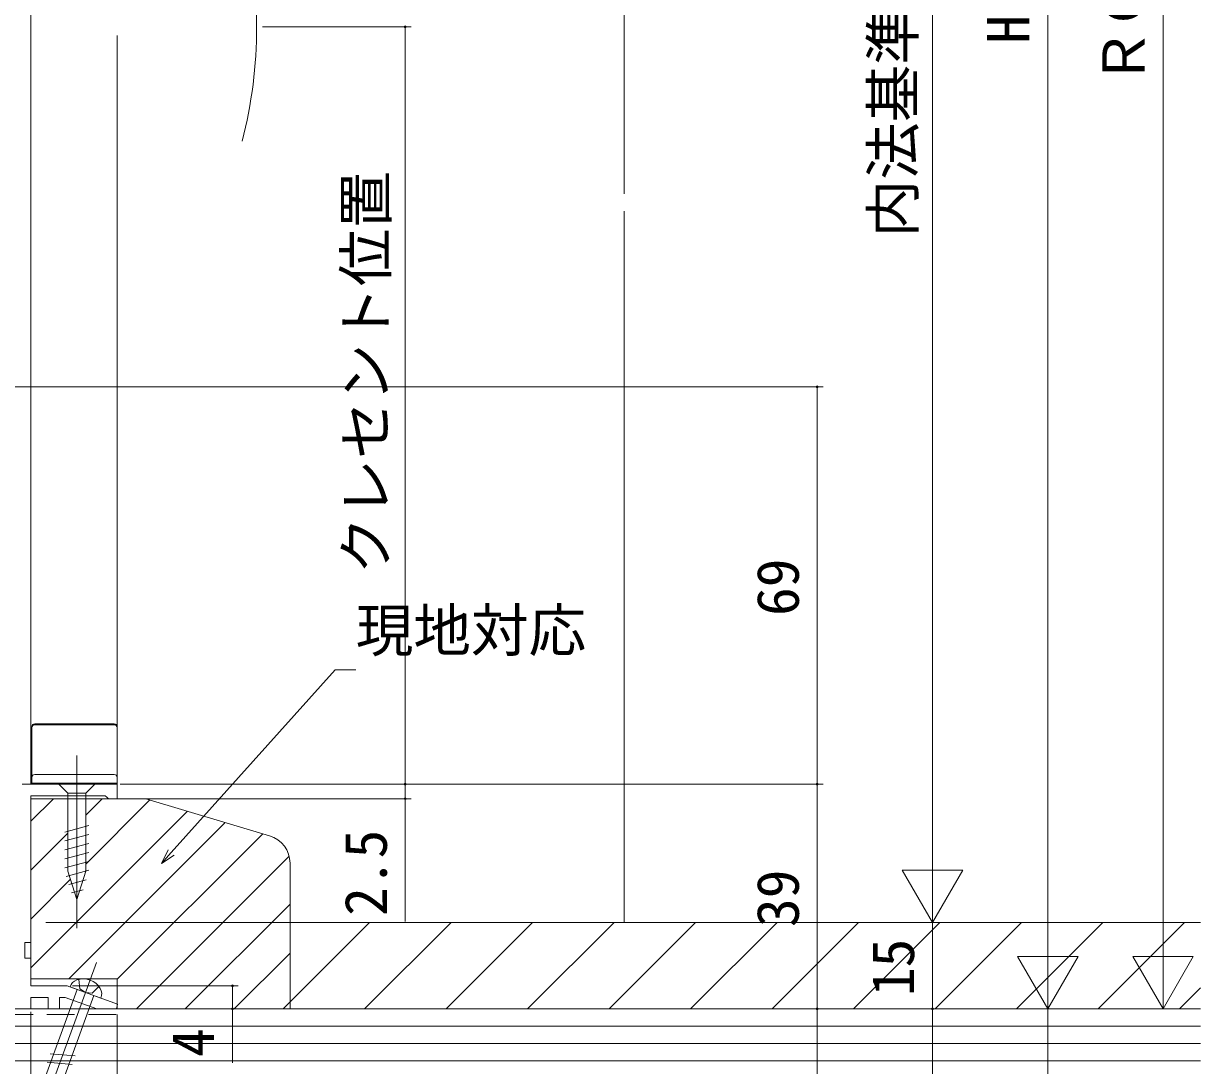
# Model space of a CAD drawing. Units: millimetres, scale not verified. Extents: x -1682 to -296, y -1188 to 1051.
# Drawn here: x -1246 to -1041.7, y -52 to 128.9 of the extents above; entities that cross this region are included whole.
import ezdxf
from ezdxf.enums import TextEntityAlignment as Align

# ---------------------------------------------------------------- set-up
doc = ezdxf.new("R2010")
doc.units = ezdxf.units.MM
doc.header["$LTSCALE"] = 4
doc.linetypes.add('CHAIN2', pattern=[12, 9, -1, 1, -1])
doc.linetypes.add('DASHED1', pattern=[1.8, 1.2, -0.6])
for name, color, linetype, lineweight in [('0-3_YKK_11', 7, 'Continuous', 9), ('0-4_YKK_12', 2, 'Continuous', 9), ('0-6_YSS_K', 3, 'Continuous', 9), ('0-7_YKK_13', 4, 'Continuous', 9), ('0-8_YKK_D', 6, 'Continuous', 9)]:
    doc.layers.add(name, color=color, linetype=linetype, lineweight=lineweight)
doc.styles.add('ＭＳ ゴシック', font='')
doc.styles.get('ＭＳ ゴシック').set_extended_font_data('MS Gothic')

msp = doc.modelspace()

# ---------------------------------------------------------------- linework, layer by layer
at = {"layer": '0-3_YKK_11'}
for p, q in [((-1246.201, -3.165), (-1229.701, -3.165)), ((-1229.701, -3.165), (-1229.701, -5.665)), ((-1244.701, -5.165), (-1244.701, -30.665)), ((-1231.797, -5.165), (-1244.701, -5.165)), ((-1231.501, -5.415), (-1231.797, -5.165)), ((-1231.205, -5.665), (-1231.501, -5.415)), ((-1229.701, -5.665), (-1231.205, -5.665)), ((-1245.701, -30.665), (-1245.701, -33.365)), ((-1244.701, -30.665), (-1245.701, -30.665)), ((-1245.701, -33.365), (-1244.701, -33.365)), ((-1244.701, -33.365), (-1244.701, -38.165)), ((-1244.701, -38.165), (-1238.356, -38.165)), ((-1238.356, -38.165), (-1229.643, -41.336)), ((-1244.701, -40.165), (-1244.701, -42.165)), ((-1241.701, -40.165), (-1244.701, -40.165)), ((-1241.701, -42.165), (-1241.701, -40.165)), ((-1239.701, -40.165), (-1239.701, -42.165)), ((-1238.708, -40.165), (-1239.701, -40.165)), ((-1233.213, -42.165), (-1238.708, -40.165)), ((-1244.701, -42.165), (-1272.201, -42.165)), ((-1239.701, -42.165), (-1241.701, -42.165)), ((-1229.789, -42.165), (-1233.213, -42.165)), ((-1229.643, -41.336), (-1229.789, -42.165))]:
    msp.add_line(p, q, dxfattribs=at)
at = {"layer": '0-4_YKK_12'}
for p, q in [((-1244.701, 126.835), (-1244.701, -3.165)), ((-1229.701, 126.835), (-1229.701, -3.165))]:
    msp.add_line(p, q, dxfattribs=at)
msp.add_arc((-1285.501, 128.335), 80, 345.61765, 14.38234, dxfattribs=at)
at = {"layer": '0-6_YSS_K'}
for p, q in [((-1141.701, 96.335), (-1141.701, -27.165)), ((-1244.701, -9.594), (-1240.773, -5.665)), ((-1244.701, -5.665), (-1244.701, -36.945)), ((-1224.701, -5.665), (-1244.701, -5.665)), ((-1235.151, -8.529), (-1232.287, -5.665)), ((-1235.151, -17.014), (-1224.01, -5.873)), ((-1203.265, -12.096), (-1224.701, -5.665)), ((-1244.701, -35.049), (-1217.482, -7.831)), ((-1238.111, -36.945), (-1210.955, -9.789)), ((-1244.701, -18.079), (-1238.251, -11.629)), ((-1229.701, -37.02), (-1204.428, -11.747)), ((-1226.361, -42.165), (-1199.854, -15.658)), ((-1199.701, -42.165), (-1199.701, -16.885)), ((-1244.701, -26.564), (-1237.804, -19.667)), ((-1217.876, -42.165), (-1199.701, -23.991)), ((-1199.701, -40.966), (-1185.901, -27.165)), ((-1199.701, -27.165), (-1199.701, -42.165)), ((-1041.701, -27.165), (-1199.701, -27.165)), ((-1186.758, -42.165), (-1171.758, -27.165)), ((-1172.616, -42.165), (-1157.616, -27.165)), ((-1158.474, -42.165), (-1143.474, -27.165)), ((-1144.332, -42.165), (-1129.332, -27.165)), ((-1130.19, -42.165), (-1115.19, -27.165)), ((-1116.048, -42.165), (-1101.048, -27.165)), ((-1101.906, -42.165), (-1086.906, -27.165)), ((-1087.763, -42.165), (-1072.764, -27.165)), ((-1073.621, -42.165), (-1058.621, -27.165)), ((-1059.479, -42.165), (-1044.479, -27.165)), ((-1209.39, -42.165), (-1199.701, -32.476)), ((-1244.701, -36.945), (-1229.701, -36.945)), ((-1229.701, -36.945), (-1229.701, -42.165)), ((-1045.337, -42.165), (-1041.701, -38.529)), ((-1041.701, -42.165), (-1262.701, -42.165)), ((-1229.701, -42.165), (-1199.701, -42.165)), ((-1200.905, -42.165), (-1199.701, -40.961)), ((-1199.701, -42.165), (-1041.701, -42.165)), ((-1041.701, -45.165), (-1262.701, -45.165)), ((-1041.701, -48.165), (-1262.701, -48.165)), ((-1041.701, -51.165), (-1262.701, -51.165))]:
    msp.add_line(p, q, dxfattribs=at)
msp.add_lwpolyline([(-1144.701, 287.835), (-1141.701, 287.835), (-1141.701, 99.335)], dxfattribs=at)
at = {"layer": '0-6_YSS_K', "linetype": 'DASHED1'}
msp.add_lwpolyline([(-1273.802, -222.394), (-1273.802, -173.735), (-1270.702, -173.735), (-1270.702, -43.165), (-1229.702, -43.165)], dxfattribs=at)
at = {"layer": '0-6_YSS_K'}
msp.add_arc((-1204.701, -16.885), 5, 0, 73.30075, dxfattribs=at)
at = {"layer": '0-7_YKK_13'}
for p, q in [((-1244.501, -3.165), (-1244.501, 6.835)), ((-1230.201, 7.335), (-1244.001, 7.335)), ((-1244.001, 7.178), (-1230.201, 7.178)), ((-1229.701, 6.835), (-1229.701, -3.665)), ((-1230.201, -1.465), (-1244.001, -1.465)), ((-1229.701, -2.965), (-1244.501, -2.965)), ((-1244.501, -3.026), (-1229.701, -3.026)), ((-1239.801, -3.165), (-1238.251, -4.715)), ((-1233.601, -3.165), (-1239.801, -3.165)), ((-1233.601, -3.165), (-1235.151, -4.715)), ((-1235.151, -4.715), (-1238.251, -4.715)), ((-1238.251, -4.715), (-1238.251, -18.249)), ((-1235.151, -18.249), (-1235.151, -4.715)), ((-1238.801, -11.459), (-1234.601, -10.334)), ((-1238.801, -13.012), (-1234.601, -11.887)), ((-1238.801, -14.565), (-1234.601, -13.44)), ((-1238.801, -16.118), (-1234.601, -14.992)), ((-1238.801, -17.671), (-1234.601, -16.545)), ((-1238.542, -19.154), (-1234.601, -18.098)), ((-1236.701, -23.165), (-1238.251, -18.249)), ((-1236.701, -23.165), (-1235.151, -18.249)), ((-1238.091, -20.586), (-1235.055, -19.773)), ((-1237.639, -22.018), (-1235.59, -21.469)), ((-1236.657, -38.783), (-1245.638, -63.458)), ((-1232.522, -40.288), (-1237.878, -38.339)), ((-1242.724, -64.518), (-1233.744, -39.844)), ((-1241.308, -49.954), (-1236.976, -50.333)), ((-1241.839, -51.413), (-1237.507, -51.792))]:
    msp.add_line(p, q, dxfattribs=at)
at = {"layer": '0-7_YKK_13', "linetype": 'CHAIN2'}
for p, q in [((-1236.701, 1.835), (-1236.701, -28.165)), ((-1233.305, -34.106), (-1247.171, -72.203))]:
    msp.add_line(p, q, dxfattribs=at)
at = {"layer": '0-7_YKK_13', "linetype": 'DASHED1'}
for p, q in [((-1236.339, -37.034), (-1236.153, -38.671)), ((-1235.2, -39.314), (-1236.153, -38.671)), ((-1232.862, -38.299), (-1234.058, -39.434)), ((-1235.2, -39.314), (-1234.058, -39.434))]:
    msp.add_line(p, q, dxfattribs=at)
at = {"layer": '0-7_YKK_13'}
for centre, radius, start, end in [((-1244.001, 6.835), 0.5, 90, 180), ((-1244.001, 6.678), 0.5, 90, 180), ((-1230.201, 6.835), 0.5, 0, 90), ((-1230.201, 6.678), 0.5, 0, 90), ((-1244.001, -1.965), 0.5, 90, 180), ((-1230.201, -1.965), 0.5, 0, 90), ((-1236.073, -38.932), 1.9, 109.34332, 161.81088), ((-1235.576, -40.347), 3.4, 30.65666, 109.34332), ((-1234.286, -39.582), 1.9, 338.1891, 30.65666)]:
    msp.add_arc(centre, radius, start, end, dxfattribs=at)
at = {"layer": '0-8_YKK_D'}
for p, q in [((-1048.201, -31.669), (-1048.201, 292.335)), ((-1068.201, 287.335), (-1068.201, -31.665)), ((-1088.201, 257.335), (-1088.201, -16.665)), ((-1244.701, 107.335), (-1244.701, 160.93)), ((-1244.701, 112.23), (-1244.701, 140.93)), ((-1204.501, 128.335), (-1178.701, 128.335)), ((-1179.701, -3.165), (-1179.701, 128.335)), ((-1256.214, 65.835), (-1107.201, 65.835)), ((-1108.201, -3.165), (-1108.201, 65.835)), ((-1220.318, -15.008), (-1191.846, 16.697)), ((-1191.846, 16.697), (-1188.296, 16.697)), ((-1229.201, -3.165), (-1107.201, -3.165)), ((-1229.201, -3.165), (-1178.701, -3.165)), ((-1229.201, -3.165), (-1178.701, -3.165)), ((-1229.201, -3.165), (-1107.201, -3.165)), ((-1179.701, -3.165), (-1179.701, -5.665)), ((-1108.201, -42.165), (-1108.201, -3.165)), ((-1229.201, -5.665), (-1178.701, -5.665)), ((-1179.701, -5.665), (-1179.701, -27.015)), ((-1088.201, -27.165), (-1088.201, -8.979)), ((-1222.022, -16.905), (-1220.827, -14.551)), ((-1222.022, -16.905), (-1220.318, -15.008)), ((-1219.81, -15.464), (-1222.022, -16.905)), ((-1082.951, -18.072), (-1093.451, -18.072)), ((-1088.201, -27.165), (-1093.451, -18.072)), ((-1088.201, -27.165), (-1082.951, -18.072)), ((-1068.201, -42.165), (-1068.201, -23.979)), ((-1048.201, -42.169), (-1048.201, -23.982)), ((-1242.08, -27.165), (-1087.201, -27.165)), ((-1116.237, -27.165), (-1087.201, -27.165)), ((-1088.201, -42.169), (-1088.201, -27.165)), ((-1062.951, -33.072), (-1073.451, -33.072)), ((-1068.201, -42.165), (-1073.451, -33.072)), ((-1068.201, -42.165), (-1062.951, -33.072)), ((-1042.951, -33.076), (-1053.451, -33.076)), ((-1048.201, -42.169), (-1053.451, -33.076)), ((-1048.201, -42.169), (-1042.951, -33.076)), ((-1237.444, -38.165), (-1208.702, -38.165)), ((-1209.702, -38.165), (-1209.702, -42.169)), ((-1244.706, -42.66), (-1244.706, -212.662)), ((-1229.201, -42.165), (-1107.201, -42.165)), ((-1229.103, -42.169), (-1208.702, -42.169)), ((-1229.002, -42.169), (-1087.201, -42.169)), ((-1229.002, -42.169), (-1047.201, -42.169)), ((-1228.701, -42.165), (-1067.201, -42.165)), ((-1218.641, -42.165), (-1087.201, -42.165)), ((-1209.702, -42.169), (-1209.702, -51.519)), ((-1188.137, -42.165), (-1107.201, -42.165)), ((-1108.201, -72.165), (-1108.201, -42.165)), ((-1103.155, -42.165), (-1067.201, -42.165)), ((-1088.201, -87.661), (-1088.201, -42.165)), ((-1068.201, -42.165), (-1068.201, -156.662)), ((-1229.701, -43.164), (-1229.701, -212.662))]:
    msp.add_line(p, q, dxfattribs=at)
for centre, start, end in [((-1179.701, 128.335), 90, 270), ((-1179.701, 128.335), 270, 90), ((-1108.201, 65.835), 90, 270), ((-1108.201, 65.835), 270, 90), ((-1179.701, -3.165), 90, 270), ((-1179.701, -3.165), 90, 270), ((-1179.701, -3.165), 270, 90), ((-1179.701, -3.165), 270, 90), ((-1108.201, -3.165), 90, 270), ((-1108.201, -3.165), 90, 270), ((-1108.201, -3.165), 270, 90), ((-1108.201, -3.165), 270, 90), ((-1179.701, -5.665), 90, 270), ((-1179.701, -5.665), 270, 90), ((-1209.702, -38.165), 90, 270), ((-1209.702, -38.165), 270, 90), ((-1209.702, -42.169), 90, 270), ((-1209.702, -42.169), 270, 90), ((-1108.201, -42.165), 90, 270), ((-1108.201, -42.165), 90, 270), ((-1108.201, -42.165), 270, 90), ((-1108.201, -42.165), 270, 90), ((-1088.201, -42.165), 90, 270), ((-1088.201, -42.169), 90, 270), ((-1088.201, -42.165), 270, 90), ((-1088.201, -42.169), 270, 90)]:
    msp.add_arc(centre, 0.159, start, end, dxfattribs=at)

# ---------------------------------------------------------------- texts
at = {"layer": '0-8_YKK_D', "color": 4, "style": 'ＭＳ ゴシック'}
for s, p in [('内法基準寸法ｈ', (-1089.201, 91.775)), ('ＲＯＨ', (-1049.201, 118.093)), ('H', (-1069.201, 125.435)), ('クレセント位置', (-1180.701, 33.305)), ('69', (-1109.201, 26.055)), ('2.5', (-1180.701, -26.015)), ('39', (-1109.201, -27.945)), ('15', (-1089.201, -39.947)), ('4', (-1210.702, -50.519))]:
    msp.add_text(s, height=7.331, rotation=90, dxfattribs=at).set_placement(p, align=Align.BOTTOM_LEFT)
msp.add_text('現地対応', height=7.331, dxfattribs=at).set_placement((-1188.296, 17.697), align=Align.BOTTOM_LEFT)

doc.saveas('drawing.dxf')
